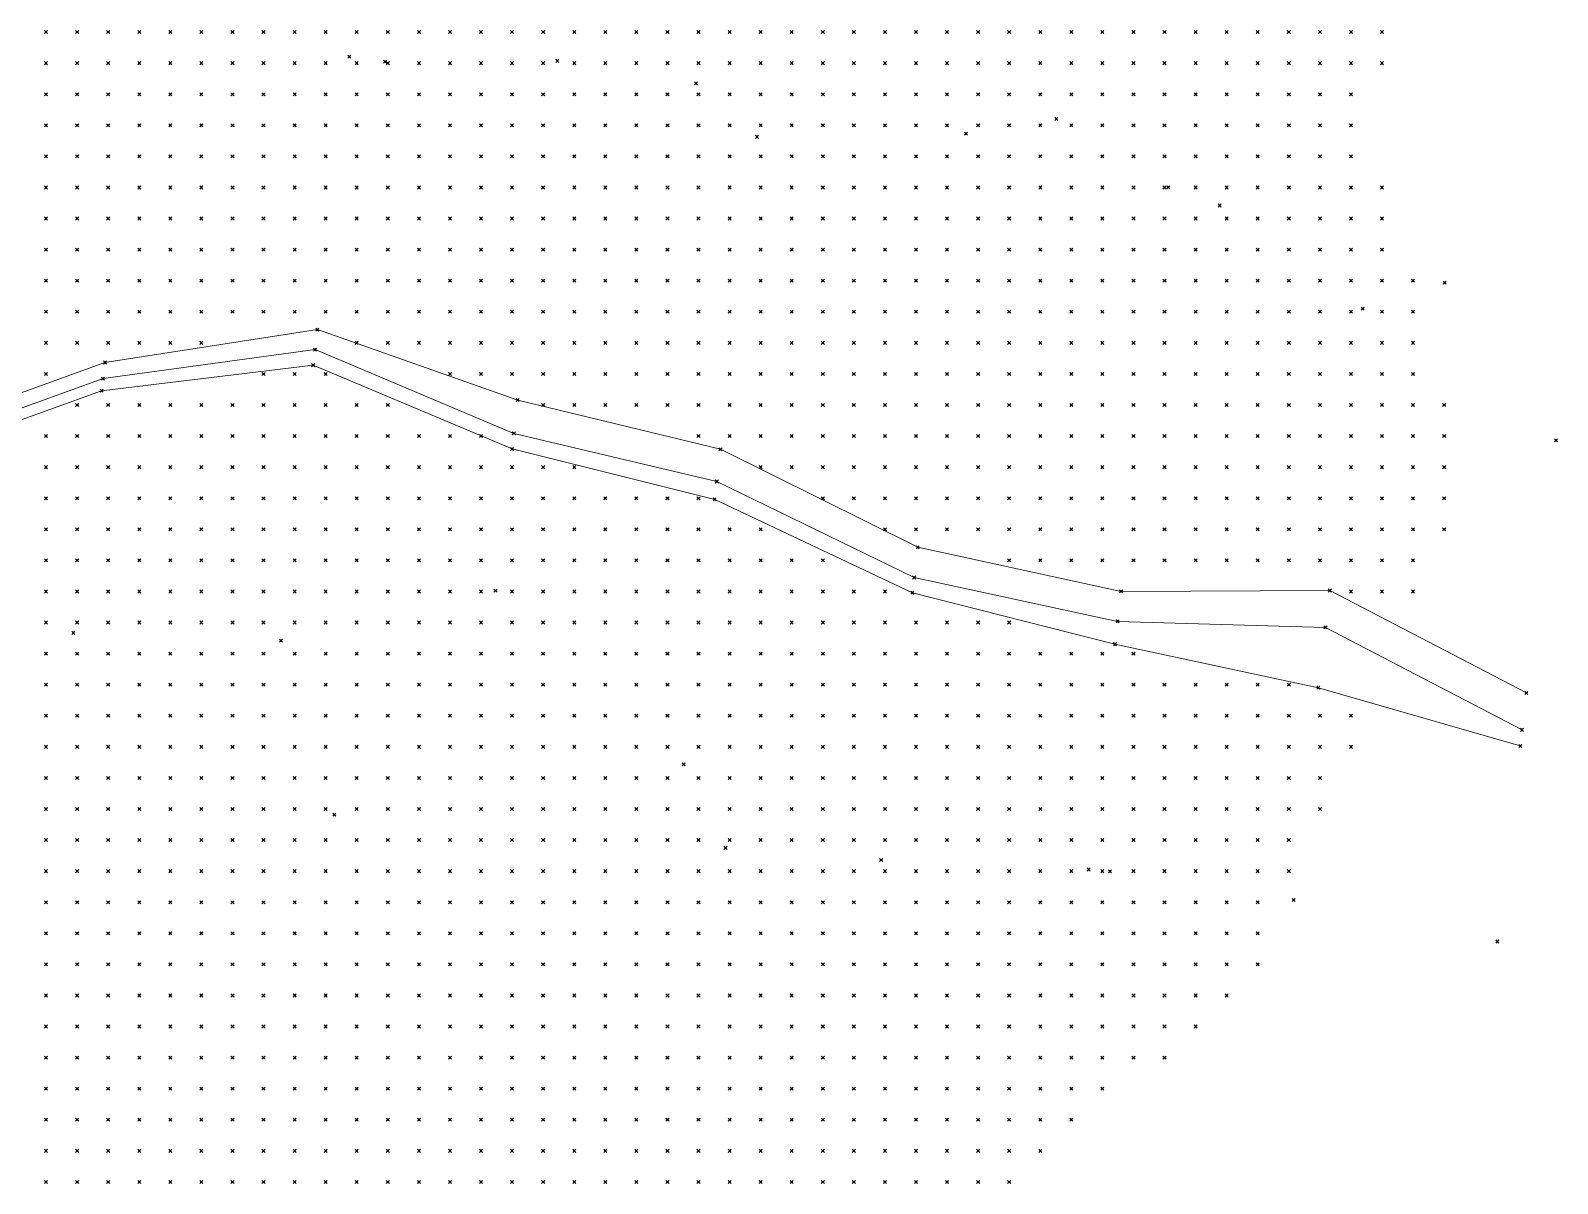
# Model space of a CAD drawing. Header units: metres. Extents: x 441556 to 446409, y 432338 to 461058.
# Drawn here: x 442603.4 to 442750.8, y 457675.8 to 457787 of the extents above; entities that cross this region are included whole.
import ezdxf

# ---------------------------------------------------------------- set-up
doc = ezdxf.new("R2010")
doc.units = ezdxf.units.M
doc.header["$MEASUREMENT"] = 0
doc.header["$PDMODE"] = 35
doc.header["$PDSIZE"] = 0.15
for name, color, linetype, lineweight in [('DTM-BRE-RevN_GRP_FIRUL APEI', 2, 'Continuous', 0), ('DTM-BRE-RevN_GRP_RAU', 2, 'Continuous', 0), ('DTM-NOK-RevN_LIDAR_co_lidar', 91, 'Continuous', 0), ('DTM-NOK-RevN_RTK', 32, 'Continuous', 0)]:
    doc.layers.add(name, color=color, linetype=linetype, lineweight=lineweight)

msp = doc.modelspace()

# ---------------------------------------------------------------- linework, layer by layer
at = {"layer": 'DTM-BRE-RevN_GRP_FIRUL APEI'}
for p, q in [((442610.37, 457753.434, 407.674), (442630.833, 457756.234, 401.475)), ((442630.833, 457756.234, 401.475), (442650.024, 457748.145, 395.946)), ((442589.35, 457745.867, 416.445), (442610.37, 457753.434, 407.674)), ((442650.024, 457748.145, 395.946), (442669.618, 457743.503, 390.395)), ((442669.618, 457743.503, 390.395), (442688.672, 457734.242, 385.113)), ((442688.672, 457734.242, 385.113), (442708.313, 457729.998, 380.738)), ((442708.313, 457729.998, 380.738), (442728.381, 457729.423, 377.243)), ((442728.381, 457729.423, 377.243), (442747.363, 457719.535, 372.364))]:
    msp.add_line(p, q, dxfattribs=at)
at = {"layer": 'DTM-BRE-RevN_GRP_RAU'}
for p, q in [((442610.552, 457754.989, 408.464), (442631.058, 457758.16, 402.933)), ((442631.058, 457758.16, 402.933), (442650.401, 457751.369, 397.078)), ((442589.532, 457747.422, 417.235), (442610.552, 457754.989, 408.464)), ((442610.234, 457752.271, 408.464), (442630.658, 457754.732, 402.933)), ((442630.658, 457754.732, 402.933), (442649.849, 457746.644, 397.404)), ((442589.215, 457744.704, 417.235), (442610.234, 457752.271, 408.464)), ((442650.401, 457751.369, 397.078), (442669.981, 457746.612, 391.678)), ((442649.849, 457746.644, 397.404), (442669.416, 457741.775, 391.634)), ((442669.981, 457746.612, 391.678), (442689.013, 457737.158, 386.693)), ((442669.416, 457741.775, 391.634), (442688.5, 457732.769, 386.596)), ((442689.013, 457737.158, 386.693), (442708.652, 457732.902, 381.719)), ((442688.5, 457732.769, 386.596), (442708.057, 457727.805, 381.64)), ((442708.652, 457732.902, 381.719), (442728.798, 457732.989, 378.789)), ((442728.798, 457732.989, 378.789), (442747.779, 457723.102, 373.909)), ((442708.057, 457727.805, 381.64), (442727.701, 457723.599, 378.243)), ((442727.701, 457723.599, 378.243), (442747.181, 457717.983, 373.926))]:
    msp.add_line(p, q, dxfattribs=at)
at = {"layer": 'DTM-NOK-RevN_LIDAR_co_lidar'}
for p in [(442604.868, 457786.88, 433.384), (442607.867, 457786.88, 431.796), (442610.867, 457786.88, 430.297), (442613.866, 457786.88, 429.282), (442616.865, 457786.88, 428.978), (442619.865, 457786.88, 428.649), (442622.864, 457786.88, 428.281), (442625.863, 457786.88, 427.814), (442628.863, 457786.88, 427.542), (442631.862, 457786.88, 427.248), (442634.861, 457786.88, 426.846), (442637.861, 457786.88, 426.5), (442640.86, 457786.88, 426.14), (442643.859, 457786.88, 425.606), (442646.859, 457786.88, 424.935), (442649.858, 457786.88, 424.231), (442652.857, 457786.88, 423.558), (442655.857, 457786.88, 423.182), (442658.856, 457786.88, 422.616), (442661.855, 457786.88, 422.071), (442664.855, 457786.88, 421.448), (442667.854, 457786.88, 420.794), (442670.854, 457786.88, 420.451), (442673.853, 457786.88, 419.907), (442676.852, 457786.88, 419.569), (442679.852, 457786.88, 419.096), (442682.851, 457786.88, 418.463), (442685.85, 457786.88, 417.917), (442688.85, 457786.88, 417.492), (442691.849, 457786.88, 416.97), (442694.848, 457786.88, 416.528), (442697.848, 457786.88, 416.134), (442700.847, 457786.88, 415.761), (442703.846, 457786.88, 415.203), (442706.846, 457786.88, 413.945), (442709.845, 457786.88, 412.086), (442712.844, 457786.88, 410.602), (442715.844, 457786.88, 409.84), (442718.843, 457786.88, 408.965), (442721.842, 457786.88, 407.93), (442724.842, 457786.88, 406.599), (442727.841, 457786.88, 405.623), (442730.84, 457786.88, 405.058), (442733.84, 457786.88, 404.644), (442604.868, 457783.88, 430.903), (442607.867, 457783.88, 429.207), (442610.867, 457783.88, 427.832), (442613.866, 457783.88, 426.496), (442616.865, 457783.88, 426.411), (442619.865, 457783.88, 426.497), (442622.864, 457783.88, 426.018), (442625.863, 457783.88, 425.666), (442628.863, 457783.88, 425.772), (442631.862, 457783.88, 425.978), (442634.861, 457783.88, 425.898), (442637.604, 457784.024, 425.587), (442637.861, 457783.88, 425.349), (442640.86, 457783.88, 424.646), (442643.859, 457783.88, 424.06), (442646.859, 457783.88, 423.382), (442649.858, 457783.88, 422.777), (442652.857, 457783.88, 422.401), (442655.857, 457783.88, 421.847), (442658.856, 457783.88, 421.234), (442661.855, 457783.88, 420.669), (442664.855, 457783.88, 420.259), (442667.854, 457783.88, 419.728), (442670.854, 457783.88, 419.285), (442673.853, 457783.88, 418.857), (442676.852, 457783.88, 418.516), (442679.852, 457783.88, 417.985), (442682.851, 457783.88, 417.546), (442685.85, 457783.88, 417.119), (442688.85, 457783.88, 416.756), (442691.849, 457783.88, 416.374), (442694.848, 457783.88, 415.985), (442697.848, 457783.88, 415.6), (442700.847, 457783.88, 415.198), (442703.846, 457783.88, 414.694), (442706.846, 457783.88, 413.776), (442709.845, 457783.88, 411.993), (442712.844, 457783.88, 409.724), (442715.844, 457783.88, 408.097), (442718.843, 457783.88, 407.042), (442721.842, 457783.88, 406.436), (442724.842, 457783.88, 405.22), (442727.841, 457783.88, 403.935), (442730.84, 457783.88, 403.159), (442733.84, 457783.88, 403.129), (442667.614, 457781.925, 418.898), (442604.868, 457780.881, 428.949), (442607.867, 457780.881, 427.218), (442610.867, 457780.881, 425.289), (442613.866, 457780.881, 424.266), (442616.865, 457780.881, 424.118), (442619.865, 457780.881, 423.783), (442622.864, 457780.881, 423.306), (442625.863, 457780.881, 423.185), (442628.863, 457780.881, 423.292), (442631.862, 457780.881, 423.494), (442634.861, 457780.881, 423.64), (442637.861, 457780.881, 423.323), (442640.86, 457780.881, 422.497), (442643.859, 457780.881, 421.626), (442646.859, 457780.881, 421.183), (442649.858, 457780.881, 421.123), (442652.857, 457780.881, 420.795), (442655.857, 457780.881, 420.397), (442658.856, 457780.881, 419.728), (442661.855, 457780.881, 419.108), (442664.855, 457780.881, 418.925), (442667.854, 457780.881, 418.558), (442670.854, 457780.881, 418.019), (442673.853, 457780.881, 417.811), (442676.852, 457780.881, 417.382), (442679.852, 457780.881, 416.942), (442682.851, 457780.881, 416.601), (442685.85, 457780.881, 416.253), (442688.85, 457780.881, 416.103), (442691.849, 457780.881, 415.917), (442694.848, 457780.881, 415.594), (442697.848, 457780.881, 415.174), (442700.847, 457780.881, 414.721), (442703.846, 457780.881, 414.222), (442706.846, 457780.881, 413.313), (442709.845, 457780.881, 411.662), (442712.844, 457780.881, 409.699), (442715.844, 457780.881, 407.96), (442718.843, 457780.881, 406.365), (442721.842, 457780.881, 405.438), (442724.842, 457780.881, 404.49), (442727.841, 457780.881, 403.635), (442730.84, 457780.881, 402.007), (442702.402, 457778.506, 414.156), (442604.868, 457777.882, 427.262), (442607.867, 457777.882, 425.079), (442610.867, 457777.882, 423.542), (442613.866, 457777.882, 422.186), (442616.865, 457777.882, 422.08), (442619.865, 457777.882, 421.743), (442622.864, 457777.882, 421.052), (442625.863, 457777.882, 420.553), (442628.863, 457777.882, 420.596), (442631.862, 457777.882, 420.856), (442634.861, 457777.882, 420.972), (442637.861, 457777.882, 420.748), (442640.86, 457777.882, 419.96), (442643.859, 457777.882, 418.986), (442646.859, 457777.882, 418.804), (442649.858, 457777.882, 419.125), (442652.857, 457777.882, 418.589), (442655.857, 457777.882, 417.87), (442658.856, 457777.882, 417.532), (442661.855, 457777.882, 417.124), (442664.855, 457777.882, 416.864), (442667.854, 457777.882, 416.969), (442670.854, 457777.882, 416.468), (442673.853, 457777.882, 416.402), (442676.852, 457777.882, 416.187), (442679.852, 457777.882, 415.825), (442682.851, 457777.882, 415.664), (442685.85, 457777.882, 415.528), (442688.85, 457777.882, 415.374), (442691.849, 457777.882, 415.231), (442694.848, 457777.882, 415.051), (442697.848, 457777.882, 414.704), (442700.847, 457777.882, 414.193), (442703.846, 457777.882, 413.588), (442706.846, 457777.882, 412.683), (442709.845, 457777.882, 411.145), (442712.844, 457777.882, 409.158), (442715.844, 457777.882, 407.426), (442718.843, 457777.882, 406.239), (442721.842, 457777.882, 404.972), (442724.842, 457777.882, 403.58), (442727.841, 457777.882, 403.35), (442730.84, 457777.882, 402.514), (442604.868, 457774.882, 424.684), (442607.867, 457774.882, 423.269), (442610.867, 457774.882, 420.97), (442613.866, 457774.882, 419.544), (442616.865, 457774.882, 419.658), (442619.865, 457774.882, 419.382), (442622.864, 457774.882, 418.474), (442625.863, 457774.882, 417.649), (442628.863, 457774.882, 417.594), (442631.862, 457774.882, 417.44), (442634.861, 457774.882, 417.444), (442637.861, 457774.882, 417.805), (442640.86, 457774.882, 417.465), (442643.859, 457774.882, 416.532), (442646.859, 457774.882, 416.278), (442649.858, 457774.882, 416.577), (442652.857, 457774.882, 416.355), (442655.857, 457774.882, 415.508), (442658.856, 457774.882, 415.187), (442661.855, 457774.882, 415.35), (442664.855, 457774.882, 414.824), (442667.854, 457774.882, 414.374), (442670.854, 457774.882, 414.564), (442673.853, 457774.882, 414.391), (442676.852, 457774.882, 414.174), (442679.852, 457774.882, 413.332), (442682.851, 457774.882, 413.142), (442685.85, 457774.882, 413.566), (442688.85, 457774.882, 413.622), (442691.849, 457774.882, 413.372), (442694.848, 457774.882, 413.443), (442697.848, 457774.882, 413.464), (442700.847, 457774.882, 413.13), (442703.846, 457774.882, 412.448), (442706.846, 457774.882, 411.516), (442709.845, 457774.882, 410.309), (442712.844, 457774.882, 408.534), (442715.844, 457774.882, 406.627), (442718.843, 457774.882, 405.371), (442721.842, 457774.882, 404.446), (442724.842, 457774.882, 402.751), (442727.841, 457774.882, 402.411), (442730.84, 457774.882, 401.844), (442604.868, 457771.883, 422.212), (442607.867, 457771.883, 421.132), (442610.867, 457771.883, 419.104), (442613.866, 457771.883, 417.476), (442616.865, 457771.883, 417.253), (442619.865, 457771.883, 416.995), (442622.864, 457771.883, 416.443), (442625.863, 457771.883, 415.417), (442628.863, 457771.883, 414.943), (442631.862, 457771.883, 414.805), (442634.861, 457771.883, 414.9), (442637.861, 457771.883, 415.138), (442640.86, 457771.883, 414.721), (442643.859, 457771.883, 413.899), (442646.859, 457771.883, 413.751), (442649.858, 457771.883, 414.013), (442652.857, 457771.883, 413.858), (442655.857, 457771.883, 412.952), (442658.856, 457771.883, 412.937), (442661.855, 457771.883, 413.284), (442664.855, 457771.883, 412.724), (442667.854, 457771.883, 411.891), (442670.854, 457771.883, 411.416), (442673.853, 457771.883, 411.087), (442676.852, 457771.883, 411.108), (442679.852, 457771.883, 410.36), (442682.851, 457771.883, 410.597), (442685.85, 457771.883, 410.977), (442688.85, 457771.883, 410.942), (442691.849, 457771.883, 410.724), (442694.848, 457771.883, 411.113), (442697.848, 457771.883, 411.561), (442700.847, 457771.883, 411.324), (442703.846, 457771.883, 410.413), (442706.846, 457771.883, 409.506), (442709.845, 457771.883, 408.922), (442712.844, 457771.883, 407.926), (442715.844, 457771.883, 406.2), (442718.843, 457771.883, 404.508), (442721.842, 457771.883, 403.681), (442724.842, 457771.883, 402.304), (442727.841, 457771.883, 401.417), (442730.84, 457771.883, 400.78), (442733.84, 457771.883, 399.74), (442718.161, 457770.139, 403.989), (442604.868, 457768.884, 420.339), (442607.867, 457768.884, 419.367), (442610.867, 457768.884, 417.533), (442613.866, 457768.884, 415.799), (442616.865, 457768.884, 414.968), (442619.865, 457768.884, 414.531), (442622.864, 457768.884, 414.198), (442625.863, 457768.884, 413.381), (442628.863, 457768.884, 412.45), (442631.862, 457768.884, 412.531), (442634.861, 457768.884, 412.86), (442637.861, 457768.884, 413.166), (442640.86, 457768.884, 412.69), (442643.859, 457768.884, 411.461), (442646.859, 457768.884, 411.422), (442649.858, 457768.884, 411.876), (442652.857, 457768.884, 411.973), (442655.857, 457768.884, 410.461), (442658.856, 457768.884, 409.569), (442661.855, 457768.884, 409.803), (442664.855, 457768.884, 410.18), (442667.854, 457768.884, 409.651), (442670.854, 457768.884, 408.929), (442673.853, 457768.884, 408.634), (442676.852, 457768.884, 408.436), (442679.852, 457768.884, 407.835), (442682.851, 457768.884, 407.85), (442685.85, 457768.884, 408.43), (442688.85, 457768.884, 408.497), (442691.849, 457768.884, 408.264), (442694.848, 457768.884, 408.62), (442697.848, 457768.884, 409.156), (442700.847, 457768.884, 409.101), (442703.846, 457768.884, 408.208), (442706.846, 457768.884, 407.294), (442709.845, 457768.884, 407.077), (442712.844, 457768.884, 406.682), (442715.844, 457768.884, 405.47), (442718.843, 457768.884, 403.956), (442721.842, 457768.884, 402.688), (442724.842, 457768.884, 401.718), (442727.841, 457768.884, 400.709), (442730.84, 457768.884, 399.955), (442733.84, 457768.884, 399.351), (442604.868, 457765.884, 418.592), (442607.867, 457765.884, 417.507), (442610.867, 457765.884, 415.833), (442613.866, 457765.884, 413.93), (442616.865, 457765.884, 412.64), (442619.865, 457765.884, 411.992), (442622.864, 457765.884, 411.508), (442625.863, 457765.884, 411.154), (442628.863, 457765.884, 410.104), (442631.862, 457765.884, 409.734), (442634.861, 457765.884, 409.894), (442637.861, 457765.884, 410.106), (442640.86, 457765.884, 409.958), (442643.859, 457765.884, 409.087), (442646.859, 457765.884, 408.47), (442649.858, 457765.884, 408.411), (442652.857, 457765.884, 408.717), (442655.857, 457765.884, 408.297), (442658.856, 457765.884, 407.507), (442661.855, 457765.884, 407.521), (442664.855, 457765.884, 407.568), (442667.854, 457765.884, 406.979), (442670.854, 457765.884, 406.581), (442673.853, 457765.884, 406.45), (442676.852, 457765.884, 405.994), (442679.852, 457765.884, 405.669), (442682.851, 457765.884, 406.021), (442685.85, 457765.884, 406.345), (442688.85, 457765.884, 406.186), (442691.849, 457765.884, 406.01), (442694.848, 457765.884, 406.27), (442697.848, 457765.884, 406.754), (442700.847, 457765.884, 406.953), (442703.846, 457765.884, 406.281), (442706.846, 457765.884, 405.237), (442709.845, 457765.884, 404.941), (442712.844, 457765.884, 404.811), (442715.844, 457765.884, 403.917), (442718.843, 457765.884, 403.045), (442721.842, 457765.884, 401.738), (442724.842, 457765.884, 400.947), (442727.841, 457765.884, 400.352), (442730.84, 457765.884, 399.276), (442733.84, 457765.884, 398.619), (442604.868, 457762.885, 416.266), (442607.867, 457762.885, 415.118), (442610.867, 457762.885, 413.625), (442613.866, 457762.885, 411.956), (442616.865, 457762.885, 410.383), (442619.865, 457762.885, 409.441), (442622.864, 457762.885, 408.924), (442625.863, 457762.885, 408.552), (442628.863, 457762.885, 407.965), (442631.862, 457762.885, 407.516), (442634.861, 457762.885, 407.318), (442637.861, 457762.885, 407.186), (442640.86, 457762.885, 406.994), (442643.859, 457762.885, 406.757), (442646.859, 457762.885, 406.396), (442649.858, 457762.885, 405.846), (442652.857, 457762.885, 405.762), (442655.857, 457762.885, 405.802), (442658.856, 457762.885, 405.666), (442661.855, 457762.885, 405.314), (442664.855, 457762.885, 405.298), (442667.854, 457762.885, 405.153), (442670.854, 457762.885, 404.626), (442673.853, 457762.885, 404.069), (442676.852, 457762.885, 403.87), (442679.852, 457762.885, 403.769), (442682.851, 457762.885, 404.183), (442685.85, 457762.885, 404.14), (442688.85, 457762.885, 403.852), (442691.849, 457762.885, 403.813), (442694.848, 457762.885, 403.978), (442697.848, 457762.885, 404.359), (442700.847, 457762.885, 404.736), (442703.846, 457762.885, 404.396), (442706.846, 457762.885, 403.398), (442709.845, 457762.885, 402.818), (442712.844, 457762.885, 402.581), (442715.844, 457762.885, 401.807), (442718.843, 457762.885, 401.404), (442721.842, 457762.885, 400.859), (442724.842, 457762.885, 400.128), (442727.841, 457762.885, 399.645), (442730.84, 457762.885, 398.601), (442733.84, 457762.885, 397.589), (442736.839, 457762.885, 397.276), (442739.895, 457762.7, 397.229), (442604.868, 457759.886, 414.203), (442607.867, 457759.886, 412.629), (442610.867, 457759.886, 411.257), (442613.866, 457759.886, 409.887), (442616.865, 457759.886, 408.311), (442619.865, 457759.886, 407.103), (442622.864, 457759.886, 406.429), (442625.863, 457759.886, 405.83), (442628.863, 457759.886, 405.443), (442631.862, 457759.886, 405.26), (442634.861, 457759.886, 405.139), (442637.861, 457759.886, 404.849), (442640.86, 457759.886, 404.495), (442643.859, 457759.886, 404.414), (442646.859, 457759.886, 404.322), (442649.858, 457759.886, 403.723), (442652.857, 457759.886, 403.05), (442655.857, 457759.886, 403.241), (442658.856, 457759.886, 403.398), (442661.855, 457759.886, 403.039), (442664.855, 457759.886, 403.529), (442667.854, 457759.886, 403.363), (442670.854, 457759.886, 402.626), (442673.853, 457759.886, 402.038), (442676.852, 457759.886, 401.81), (442679.852, 457759.886, 402.023), (442682.851, 457759.886, 402.107), (442685.85, 457759.886, 401.795), (442688.85, 457759.886, 401.581), (442691.849, 457759.886, 401.573), (442694.848, 457759.886, 401.843), (442697.848, 457759.886, 402.222), (442700.847, 457759.886, 402.483), (442703.846, 457759.886, 402.232), (442706.846, 457759.886, 401.438), (442709.845, 457759.886, 400.826), (442712.844, 457759.886, 400.565), (442715.844, 457759.886, 400.114), (442718.843, 457759.886, 399.922), (442721.842, 457759.886, 400.013), (442724.842, 457759.886, 399.143), (442727.841, 457759.886, 398.063), (442730.84, 457759.886, 397.067), (442733.84, 457759.886, 396.03), (442736.839, 457759.886, 395.723), (442604.868, 457756.886, 412.227), (442607.867, 457756.886, 410.658), (442610.867, 457756.886, 409.37), (442613.866, 457756.886, 408.022), (442616.865, 457756.886, 406.785), (442619.865, 457756.886, 405.91), (442634.861, 457756.886, 402.41), (442637.861, 457756.886, 402.073), (442640.86, 457756.886, 401.941), (442643.859, 457756.886, 401.963), (442646.859, 457756.886, 401.775), (442649.858, 457756.886, 401.075), (442652.857, 457756.886, 400.288), (442655.857, 457756.886, 400.57), (442658.856, 457756.886, 401.017), (442661.855, 457756.886, 401.008), (442664.855, 457756.886, 401.458), (442667.854, 457756.886, 401.607), (442670.854, 457756.886, 400.393), (442673.853, 457756.886, 400.059), (442676.852, 457756.886, 399.888), (442679.852, 457756.886, 400.151), (442682.851, 457756.886, 400.25), (442685.85, 457756.886, 400.079), (442688.85, 457756.886, 399.888), (442691.849, 457756.886, 399.786), (442694.848, 457756.886, 399.928), (442697.848, 457756.886, 400.269), (442700.847, 457756.886, 400.461), (442703.846, 457756.886, 400.279), (442706.846, 457756.886, 399.691), (442709.845, 457756.886, 399.163), (442712.844, 457756.886, 398.996), (442715.844, 457756.886, 398.53), (442718.843, 457756.886, 398.275), (442721.842, 457756.886, 398.316), (442724.842, 457756.886, 397.293), (442727.841, 457756.886, 396.159), (442730.84, 457756.886, 395.02), (442733.84, 457756.886, 394.168), (442736.839, 457756.886, 393.826), (442604.868, 457753.887, 410.618), (442625.863, 457753.887, 404.924), (442628.863, 457753.887, 403.914), (442631.862, 457753.887, 402.686), (442643.859, 457753.887, 399.845), (442646.859, 457753.887, 399.568), (442649.858, 457753.887, 398.769), (442652.857, 457753.887, 397.847), (442655.857, 457753.887, 398.295), (442658.856, 457753.887, 398.69), (442661.855, 457753.887, 398.755), (442664.855, 457753.887, 399.066), (442667.854, 457753.887, 398.901), (442670.854, 457753.887, 398.224), (442673.853, 457753.887, 398.183), (442676.852, 457753.887, 398.057), (442679.852, 457753.887, 398.391), (442682.851, 457753.887, 398.639), (442685.85, 457753.887, 398.883), (442688.85, 457753.887, 398.613), (442691.849, 457753.887, 398.182), (442694.848, 457753.887, 398.088), (442697.848, 457753.887, 398.388), (442700.847, 457753.887, 398.564), (442703.846, 457753.887, 398.485), (442706.846, 457753.887, 398.063), (442709.845, 457753.887, 397.477), (442712.844, 457753.887, 397.243), (442715.844, 457753.887, 396.85), (442718.843, 457753.887, 396.619), (442721.842, 457753.887, 396.333), (442724.842, 457753.887, 394.941), (442727.841, 457753.887, 394.239), (442730.84, 457753.887, 392.866), (442733.84, 457753.887, 391.885), (442736.839, 457753.887, 391.864), (442607.867, 457750.888, 410.294), (442610.867, 457750.888, 409.68), (442613.866, 457750.888, 409.449), (442616.865, 457750.888, 408.891), (442619.865, 457750.888, 408.305), (442622.864, 457750.888, 407.773), (442625.863, 457750.888, 406.868), (442628.863, 457750.888, 405.817), (442631.862, 457750.888, 404.43), (442634.861, 457750.888, 403.023), (442637.861, 457750.888, 401.865), (442652.857, 457750.888, 396.311), (442655.857, 457750.888, 396.611), (442658.856, 457750.888, 396.147), (442661.855, 457750.888, 396.07), (442664.855, 457750.888, 396.454), (442667.854, 457750.888, 395.941), (442670.854, 457750.888, 396.272), (442673.853, 457750.888, 396.37), (442676.852, 457750.888, 395.94), (442679.852, 457750.888, 396.643), (442682.851, 457750.888, 396.364), (442685.85, 457750.888, 397.144), (442688.85, 457750.888, 397.123), (442691.849, 457750.888, 396.374), (442694.848, 457750.888, 396.26), (442697.848, 457750.888, 396.576), (442700.847, 457750.888, 396.646), (442703.846, 457750.888, 396.571), (442706.846, 457750.888, 396.259), (442709.845, 457750.888, 395.54), (442712.844, 457750.888, 395.05), (442715.844, 457750.888, 395.093), (442718.843, 457750.888, 394.982), (442721.842, 457750.888, 393.966), (442724.842, 457750.888, 392.564), (442727.841, 457750.888, 392.078), (442730.84, 457750.888, 390.717), (442733.84, 457750.888, 389.419), (442736.839, 457750.888, 390.36), (442739.838, 457750.888, 392.895), (442604.868, 457747.888, 413.905), (442607.867, 457747.888, 412.743), (442610.867, 457747.888, 412.462), (442613.866, 457747.888, 412.225), (442616.865, 457747.888, 411.187), (442619.865, 457747.888, 410.656), (442622.864, 457747.888, 409.532), (442625.863, 457747.888, 408.136), (442628.863, 457747.888, 406.999), (442631.862, 457747.888, 405.688), (442634.861, 457747.888, 404.249), (442637.861, 457747.888, 402.998), (442640.86, 457747.888, 401.649), (442643.859, 457747.888, 400.069), (442646.859, 457747.888, 398.506), (442667.854, 457747.888, 393.749), (442670.854, 457747.888, 394.202), (442673.853, 457747.888, 393.994), (442676.852, 457747.888, 394.182), (442679.852, 457747.888, 394.402), (442682.851, 457747.888, 393.75), (442685.85, 457747.888, 394.771), (442688.85, 457747.888, 395.177), (442691.849, 457747.888, 394.547), (442694.848, 457747.888, 394.413), (442697.848, 457747.888, 394.684), (442700.847, 457747.888, 394.612), (442703.846, 457747.888, 394.416), (442706.846, 457747.888, 394.224), (442709.845, 457747.888, 393.58), (442712.844, 457747.888, 392.915), (442715.844, 457747.888, 393.047), (442718.843, 457747.888, 392.847), (442721.842, 457747.888, 391.591), (442724.842, 457747.888, 390.699), (442727.841, 457747.888, 388.993), (442730.84, 457747.888, 388.089), (442733.84, 457747.888, 387.393), (442736.839, 457747.888, 389.266), (442739.838, 457747.888, 391.543), (442604.868, 457744.889, 416.01), (442607.867, 457744.889, 415.363), (442610.867, 457744.889, 414.992), (442613.866, 457744.889, 415.056), (442616.865, 457744.889, 413.513), (442619.865, 457744.889, 413.015), (442622.864, 457744.889, 410.874), (442625.863, 457744.889, 409.247), (442628.863, 457744.889, 408.218), (442631.862, 457744.889, 406.964), (442634.861, 457744.889, 405.66), (442637.861, 457744.889, 404.685), (442640.86, 457744.889, 403.884), (442643.859, 457744.889, 402.34), (442646.859, 457744.889, 400.283), (442649.858, 457744.889, 399.164), (442652.857, 457744.889, 398.136), (442655.857, 457744.889, 397.189), (442673.853, 457744.889, 391.311), (442676.852, 457744.889, 392.523), (442679.852, 457744.889, 392.053), (442682.851, 457744.889, 392.241), (442685.85, 457744.889, 392.625), (442688.85, 457744.889, 392.882), (442691.849, 457744.889, 392.433), (442694.848, 457744.889, 392.303), (442697.848, 457744.889, 392.622), (442700.847, 457744.889, 392.46), (442703.846, 457744.889, 392.035), (442706.846, 457744.889, 391.807), (442709.845, 457744.889, 391.342), (442712.844, 457744.889, 390.793), (442715.844, 457744.889, 390.662), (442718.843, 457744.889, 390.414), (442721.842, 457744.889, 390.177), (442724.842, 457744.889, 389.115), (442727.841, 457744.889, 385.944), (442730.84, 457744.889, 385.219), (442733.84, 457744.889, 385.791), (442736.839, 457744.889, 388.025), (442739.838, 457744.889, 390.271), (442604.868, 457741.89, 418.722), (442607.867, 457741.89, 418.29), (442610.867, 457741.89, 417.253), (442613.866, 457741.89, 417.09), (442616.865, 457741.89, 415.367), (442619.865, 457741.89, 414.444), (442622.864, 457741.89, 412.267), (442625.863, 457741.89, 410.781), (442628.863, 457741.89, 409.728), (442631.862, 457741.89, 408.702), (442634.861, 457741.89, 407.967), (442637.861, 457741.89, 407.07), (442640.86, 457741.89, 406.258), (442643.859, 457741.89, 405.089), (442646.859, 457741.89, 402.918), (442649.858, 457741.89, 401.475), (442652.857, 457741.89, 400.092), (442655.857, 457741.89, 398.768), (442658.856, 457741.89, 397.25), (442661.855, 457741.89, 395.686), (442664.855, 457741.89, 393.682), (442667.854, 457741.89, 391.914), (442679.852, 457741.89, 389.884), (442682.851, 457741.89, 390.33), (442685.85, 457741.89, 390.234), (442688.85, 457741.89, 390.508), (442691.849, 457741.89, 390.052), (442694.848, 457741.89, 389.833), (442697.848, 457741.89, 389.977), (442700.847, 457741.89, 389.876), (442703.846, 457741.89, 389.674), (442706.846, 457741.89, 389.453), (442709.845, 457741.89, 388.998), (442712.844, 457741.89, 388.305), (442715.844, 457741.89, 387.602), (442718.843, 457741.89, 387.43), (442721.842, 457741.89, 387.582), (442724.842, 457741.89, 386.74), (442727.841, 457741.89, 384.478), (442730.84, 457741.89, 383.713), (442733.84, 457741.89, 384.401), (442736.839, 457741.89, 386.427), (442739.838, 457741.89, 388.358), (442604.868, 457738.89, 422.2), (442607.867, 457738.89, 421.654), (442610.867, 457738.89, 420.114), (442613.866, 457738.89, 419.171), (442616.865, 457738.89, 417.291), (442619.865, 457738.89, 416.228), (442622.864, 457738.89, 414.594), (442625.863, 457738.89, 413.258), (442628.863, 457738.89, 411.971), (442631.862, 457738.89, 410.988), (442634.861, 457738.89, 410.139), (442637.861, 457738.89, 408.987), (442640.86, 457738.89, 408.032), (442643.859, 457738.89, 407.274), (442646.859, 457738.89, 405.898), (442649.858, 457738.89, 404.014), (442652.857, 457738.89, 402.084), (442655.857, 457738.89, 400.54), (442658.856, 457738.89, 399.041), (442661.855, 457738.89, 397.461), (442664.855, 457738.89, 395.894), (442667.854, 457738.89, 393.813), (442670.854, 457738.89, 392.331), (442673.853, 457738.89, 390.591), (442685.85, 457738.89, 387.183), (442688.85, 457738.89, 388.042), (442691.849, 457738.89, 387.763), (442694.848, 457738.89, 387.242), (442697.848, 457738.89, 386.732), (442700.847, 457738.89, 386.529), (442703.846, 457738.89, 386.912), (442706.846, 457738.89, 387.524), (442709.845, 457738.89, 387.45), (442712.844, 457738.89, 385.983), (442715.844, 457738.89, 384.686), (442718.843, 457738.89, 384.425), (442721.842, 457738.89, 384.35), (442724.842, 457738.89, 384.646), (442727.841, 457738.89, 382.314), (442730.84, 457738.89, 382.087), (442733.84, 457738.89, 382.669), (442736.839, 457738.89, 384.664), (442739.838, 457738.89, 386.128), (442604.868, 457735.891, 424.635), (442607.867, 457735.891, 424.586), (442610.867, 457735.891, 422.794), (442613.866, 457735.891, 421.511), (442616.865, 457735.891, 419.447), (442619.865, 457735.891, 418.45), (442622.864, 457735.891, 417.32), (442625.863, 457735.891, 415.969), (442628.863, 457735.891, 414.585), (442631.862, 457735.891, 413.919), (442634.861, 457735.891, 412.554), (442637.861, 457735.891, 410.703), (442640.86, 457735.891, 409.463), (442643.859, 457735.891, 408.339), (442646.859, 457735.891, 407.163), (442649.858, 457735.891, 405.726), (442652.857, 457735.891, 404.08), (442655.857, 457735.891, 402.159), (442658.856, 457735.891, 400.25), (442661.855, 457735.891, 398.97), (442664.855, 457735.891, 397.81), (442667.854, 457735.891, 396.385), (442670.854, 457735.891, 394.941), (442673.853, 457735.891, 392.626), (442676.852, 457735.891, 390.435), (442679.852, 457735.891, 389.023), (442697.848, 457735.891, 384.843), (442700.847, 457735.891, 384.853), (442703.846, 457735.891, 384.957), (442706.846, 457735.891, 385.418), (442709.845, 457735.891, 385.55), (442712.844, 457735.891, 384.475), (442715.844, 457735.891, 383.352), (442718.843, 457735.891, 382.475), (442721.842, 457735.891, 381.524), (442724.842, 457735.891, 380.607), (442727.841, 457735.891, 381.018), (442730.84, 457735.891, 380.184), (442733.84, 457735.891, 381.067), (442736.839, 457735.891, 382.679), (442604.868, 457732.891, 427.256), (442607.867, 457732.891, 426.668), (442610.867, 457732.891, 425.423), (442613.866, 457732.891, 423.691), (442616.865, 457732.891, 421.672), (442619.865, 457732.891, 420.997), (442622.864, 457732.891, 419.954), (442625.863, 457732.891, 418.004), (442628.863, 457732.891, 416.711), (442631.862, 457732.891, 416.085), (442634.861, 457732.891, 414.663), (442637.861, 457732.891, 412.341), (442640.86, 457732.891, 410.468), (442643.859, 457732.891, 409.406), (442646.859, 457732.891, 408.456), (442649.858, 457732.891, 407.25), (442652.857, 457732.891, 405.403), (442655.857, 457732.891, 403.72), (442658.856, 457732.891, 401.997), (442661.855, 457732.891, 400.651), (442664.855, 457732.891, 399.509), (442667.854, 457732.891, 398.258), (442670.854, 457732.891, 397.544), (442673.853, 457732.891, 395.584), (442676.852, 457732.891, 392.593), (442679.852, 457732.891, 390.508), (442682.851, 457732.891, 389.05), (442685.85, 457732.891, 387.671), (442730.84, 457732.891, 378.288), (442733.84, 457732.891, 379.312), (442736.839, 457732.891, 379.039), (442604.868, 457729.892, 430.098), (442607.867, 457729.892, 428.602), (442610.867, 457729.892, 427.31), (442613.866, 457729.892, 426.053), (442616.865, 457729.892, 424.752), (442619.865, 457729.892, 423.332), (442622.864, 457729.892, 422.372), (442625.863, 457729.892, 420.414), (442628.863, 457729.892, 419.191), (442631.862, 457729.892, 417.791), (442634.861, 457729.892, 415.45), (442637.861, 457729.892, 412.968), (442640.86, 457729.892, 411.062), (442643.859, 457729.892, 409.852), (442646.859, 457729.892, 408.933), (442649.858, 457729.892, 407.977), (442652.857, 457729.892, 406.667), (442655.857, 457729.892, 405.547), (442658.856, 457729.892, 404.269), (442661.855, 457729.892, 402.26), (442664.855, 457729.892, 400.941), (442667.854, 457729.892, 400.711), (442670.854, 457729.892, 399.901), (442673.853, 457729.892, 398.706), (442676.852, 457729.892, 395.471), (442679.852, 457729.892, 393.372), (442682.851, 457729.892, 391.943), (442685.85, 457729.892, 390.511), (442688.85, 457729.892, 388.778), (442691.849, 457729.892, 387.322), (442694.848, 457729.892, 386.051), (442697.848, 457729.892, 384.828), (442604.868, 457726.893, 431.286), (442607.867, 457726.893, 429.901), (442610.867, 457726.893, 428.346), (442613.866, 457726.893, 427.215), (442616.865, 457726.893, 426.085), (442619.865, 457726.893, 424.529), (442622.864, 457726.893, 423.034), (442625.863, 457726.893, 421.721), (442628.863, 457726.893, 420.367), (442631.862, 457726.893, 418.597), (442634.861, 457726.893, 416.192), (442637.861, 457726.893, 413.646), (442640.86, 457726.893, 411.83), (442643.859, 457726.893, 410.753), (442646.859, 457726.893, 409.834), (442649.858, 457726.893, 408.988), (442652.857, 457726.893, 408.09), (442655.857, 457726.893, 407.19), (442658.856, 457726.893, 405.888), (442661.855, 457726.893, 404.553), (442664.855, 457726.893, 403.408), (442667.854, 457726.893, 402.603), (442670.854, 457726.893, 401.726), (442673.853, 457726.893, 400.828), (442676.852, 457726.893, 400.02), (442679.852, 457726.893, 397.319), (442682.851, 457726.893, 395.974), (442685.85, 457726.893, 393.619), (442688.85, 457726.893, 391.375), (442691.849, 457726.893, 389.529), (442694.848, 457726.893, 388.01), (442697.848, 457726.893, 386.646), (442700.847, 457726.893, 385.336), (442703.846, 457726.893, 383.907), (442706.846, 457726.893, 382.528), (442709.845, 457726.893, 381.569), (442604.868, 457723.893, 431.787), (442607.867, 457723.893, 430.225), (442610.867, 457723.893, 428.917), (442613.866, 457723.893, 427.854), (442616.865, 457723.893, 426.677), (442619.865, 457723.893, 425.046), (442622.864, 457723.893, 423.557), (442625.863, 457723.893, 422.219), (442628.863, 457723.893, 421.074), (442631.862, 457723.893, 419.561), (442634.861, 457723.893, 417.507), (442637.861, 457723.893, 415.445), (442640.86, 457723.893, 413.778), (442643.859, 457723.893, 412.714), (442646.859, 457723.893, 411.949), (442649.858, 457723.893, 410.843), (442652.857, 457723.893, 409.907), (442655.857, 457723.893, 408.936), (442658.856, 457723.893, 407.686), (442661.855, 457723.893, 407.015), (442664.855, 457723.893, 405.777), (442667.854, 457723.893, 405.432), (442670.854, 457723.893, 404.185), (442673.853, 457723.893, 403.15), (442676.852, 457723.893, 401.865), (442679.852, 457723.893, 400.675), (442682.851, 457723.893, 398.862), (442685.85, 457723.893, 396.383), (442688.85, 457723.893, 394.09), (442691.849, 457723.893, 392.228), (442694.848, 457723.893, 390.464), (442697.848, 457723.893, 388.843), (442700.847, 457723.893, 387.561), (442703.846, 457723.893, 386.088), (442706.846, 457723.893, 384.672), (442709.845, 457723.893, 383.764), (442712.844, 457723.893, 382.848), (442715.844, 457723.893, 382.279), (442718.843, 457723.893, 381.656), (442721.842, 457723.893, 380.895), (442724.842, 457723.893, 379.935), (442604.868, 457720.894, 432.044), (442607.867, 457720.894, 430.816), (442610.867, 457720.894, 429.676), (442613.866, 457720.894, 428.451), (442616.865, 457720.894, 427.413), (442619.865, 457720.894, 425.874), (442622.864, 457720.894, 424.543), (442625.863, 457720.894, 423.258), (442628.863, 457720.894, 422.046), (442631.862, 457720.894, 420.75), (442634.861, 457720.894, 419.378), (442637.861, 457720.894, 417.863), (442640.86, 457720.894, 416.166), (442643.859, 457720.894, 414.867), (442646.859, 457720.894, 414.15), (442649.858, 457720.894, 413.433), (442652.857, 457720.894, 412.745), (442655.857, 457720.894, 411.477), (442658.856, 457720.894, 410.301), (442661.855, 457720.894, 408.859), (442664.855, 457720.894, 408.253), (442667.854, 457720.894, 407.748), (442670.854, 457720.894, 406.993), (442673.853, 457720.894, 405.44), (442676.852, 457720.894, 404.031), (442679.852, 457720.894, 402.642), (442682.851, 457720.894, 401.159), (442685.85, 457720.894, 399.926), (442688.85, 457720.894, 397.768), (442691.849, 457720.894, 395.122), (442694.848, 457720.894, 393.032), (442697.848, 457720.894, 391.17), (442700.847, 457720.894, 389.564), (442703.846, 457720.894, 388.46), (442706.846, 457720.894, 387.256), (442709.845, 457720.894, 385.827), (442712.844, 457720.894, 384.677), (442715.844, 457720.894, 383.655), (442718.843, 457720.894, 383.025), (442721.842, 457720.894, 382.66), (442724.842, 457720.894, 381.798), (442727.841, 457720.894, 380.562), (442730.84, 457720.894, 379.782), (442604.868, 457717.895, 432.634), (442607.867, 457717.895, 431.355), (442610.867, 457717.895, 430.318), (442613.866, 457717.895, 429.027), (442616.865, 457717.895, 428.159), (442619.865, 457717.895, 427.173), (442622.864, 457717.895, 425.951), (442625.863, 457717.895, 424.694), (442628.863, 457717.895, 423.62), (442631.862, 457717.895, 422.497), (442634.861, 457717.895, 421.495), (442637.861, 457717.895, 420.347), (442640.86, 457717.895, 419), (442643.859, 457717.895, 417.961), (442646.859, 457717.895, 417.054), (442649.858, 457717.895, 415.975), (442652.857, 457717.895, 414.876), (442655.857, 457717.895, 413.958), (442658.856, 457717.895, 412.714), (442661.855, 457717.895, 411.481), (442664.855, 457717.895, 411.288), (442667.854, 457717.895, 410.381), (442670.854, 457717.895, 409.835), (442673.853, 457717.895, 408.001), (442676.852, 457717.895, 405.815), (442679.852, 457717.895, 404.564), (442682.851, 457717.895, 403.42), (442685.85, 457717.895, 402.458), (442688.85, 457717.895, 400.828), (442691.849, 457717.895, 398.19), (442694.848, 457717.895, 395.881), (442697.848, 457717.895, 393.934), (442700.847, 457717.895, 392.292), (442703.846, 457717.895, 390.982), (442706.846, 457717.895, 389.812), (442709.845, 457717.895, 388.641), (442712.844, 457717.895, 387.255), (442715.844, 457717.895, 386.029), (442718.843, 457717.895, 385.279), (442721.842, 457717.895, 385.144), (442724.842, 457717.895, 384.652), (442727.841, 457717.895, 383.525), (442730.84, 457717.895, 382.12), (442604.868, 457714.895, 433.428), (442607.867, 457714.895, 432.272), (442610.867, 457714.895, 431.113), (442613.866, 457714.895, 430.054), (442616.865, 457714.895, 429.054), (442619.865, 457714.895, 427.899), (442622.864, 457714.895, 426.753), (442625.863, 457714.895, 425.642), (442628.863, 457714.895, 424.667), (442631.862, 457714.895, 423.883), (442634.861, 457714.895, 423.078), (442637.861, 457714.895, 422.164), (442640.86, 457714.895, 421.195), (442643.859, 457714.895, 420.336), (442646.859, 457714.895, 419.472), (442649.858, 457714.895, 418.24), (442652.857, 457714.895, 417.174), (442655.857, 457714.895, 416.131), (442658.856, 457714.895, 415.314), (442661.855, 457714.895, 414.189), (442664.855, 457714.895, 413.249), (442667.854, 457714.895, 412.26), (442670.854, 457714.895, 411.431), (442673.853, 457714.895, 409.799), (442676.852, 457714.895, 408.146), (442679.852, 457714.895, 406.697), (442682.851, 457714.895, 405.102), (442685.85, 457714.895, 404.639), (442688.85, 457714.895, 402.991), (442691.849, 457714.895, 400.277), (442694.848, 457714.895, 398.407), (442697.848, 457714.895, 396.923), (442700.847, 457714.895, 395.563), (442703.846, 457714.895, 394.256), (442706.846, 457714.895, 392.68), (442709.845, 457714.895, 391.248), (442712.844, 457714.895, 390.136), (442715.844, 457714.895, 389.125), (442718.843, 457714.895, 388.401), (442721.842, 457714.895, 388.273), (442724.842, 457714.895, 387.006), (442727.841, 457714.895, 386.029), (442604.868, 457711.896, 433.658), (442607.867, 457711.896, 432.41), (442610.867, 457711.896, 431.23), (442613.866, 457711.896, 430.236), (442616.865, 457711.896, 429.383), (442619.865, 457711.896, 428.333), (442622.864, 457711.896, 427.457), (442625.863, 457711.896, 426.47), (442628.863, 457711.896, 425.561), (442631.862, 457711.896, 424.928), (442632.698, 457711.347, 425.206), (442634.861, 457711.896, 424.271), (442637.861, 457711.896, 423.426), (442640.86, 457711.896, 422.521), (442643.859, 457711.896, 421.645), (442646.859, 457711.896, 420.707), (442649.858, 457711.896, 419.611), (442652.857, 457711.896, 418.575), (442655.857, 457711.896, 417.473), (442658.856, 457711.896, 416.365), (442661.855, 457711.896, 415.373), (442664.855, 457711.896, 414.319), (442667.854, 457711.896, 413.188), (442670.854, 457711.896, 412.226), (442673.853, 457711.896, 411.24), (442676.852, 457711.896, 410.038), (442679.852, 457711.896, 408.815), (442682.851, 457711.896, 407.332), (442685.85, 457711.896, 406.032), (442688.85, 457711.896, 404.962), (442691.849, 457711.896, 403.527), (442694.848, 457711.896, 402.06), (442697.848, 457711.896, 400.522), (442700.847, 457711.896, 398.826), (442703.846, 457711.896, 397.34), (442706.846, 457711.896, 395.892), (442709.845, 457711.896, 394.425), (442712.844, 457711.896, 393.327), (442715.844, 457711.896, 392.32), (442718.843, 457711.896, 391.779), (442721.842, 457711.896, 390.703), (442724.842, 457711.896, 389.433), (442727.841, 457711.896, 388.611), (442604.868, 457708.897, 433.408), (442607.867, 457708.897, 432.384), (442610.867, 457708.897, 431.264), (442613.866, 457708.897, 430.333), (442616.865, 457708.897, 429.521), (442619.865, 457708.897, 428.652), (442622.864, 457708.897, 427.946), (442625.863, 457708.897, 427.127), (442628.863, 457708.897, 426.298), (442631.862, 457708.897, 425.677), (442634.861, 457708.897, 425.049), (442637.861, 457708.897, 424.293), (442640.86, 457708.897, 423.438), (442643.859, 457708.897, 422.494), (442646.859, 457708.897, 421.499), (442649.858, 457708.897, 420.388), (442652.857, 457708.897, 419.301), (442655.857, 457708.897, 418.209), (442658.856, 457708.897, 416.995), (442661.855, 457708.897, 416.046), (442664.855, 457708.897, 415.025), (442667.854, 457708.897, 413.942), (442670.463, 457708.147, 413.335), (442670.854, 457708.897, 413.012), (442673.853, 457708.897, 412.083), (442676.852, 457708.897, 411.022), (442679.852, 457708.897, 409.85), (442682.851, 457708.897, 408.801), (442685.85, 457708.897, 407.304), (442688.85, 457708.897, 406.254), (442691.849, 457708.897, 405.575), (442694.848, 457708.897, 404.631), (442697.848, 457708.897, 403.355), (442700.847, 457708.897, 401.984), (442703.846, 457708.897, 400.509), (442706.846, 457708.897, 399.427), (442709.845, 457708.897, 398.317), (442712.844, 457708.897, 396.278), (442715.844, 457708.897, 394.934), (442718.843, 457708.897, 394.231), (442721.842, 457708.897, 393.417), (442724.842, 457708.897, 392.748), (442604.868, 457705.897, 433.314), (442607.867, 457705.897, 432.375), (442610.867, 457705.897, 431.318), (442613.866, 457705.897, 430.36), (442616.865, 457705.897, 429.526), (442619.865, 457705.897, 428.739), (442622.864, 457705.897, 428.095), (442625.863, 457705.897, 427.461), (442628.863, 457705.897, 426.818), (442631.862, 457705.897, 426.259), (442634.861, 457705.897, 425.646), (442637.861, 457705.897, 424.955), (442640.86, 457705.897, 424.124), (442643.859, 457705.897, 423.109), (442646.859, 457705.897, 422.098), (442649.858, 457705.897, 421.028), (442652.857, 457705.897, 419.901), (442655.857, 457705.897, 418.775), (442658.856, 457705.897, 417.623), (442661.855, 457705.897, 416.583), (442664.855, 457705.897, 415.592), (442667.854, 457705.897, 414.639), (442670.854, 457705.897, 413.73), (442673.853, 457705.897, 412.819), (442676.852, 457705.897, 411.733), (442679.852, 457705.897, 410.676), (442682.851, 457705.897, 409.518), (442685.85, 457705.897, 408.432), (442688.85, 457705.897, 407.238), (442691.849, 457705.897, 406.415), (442694.848, 457705.897, 405.551), (442697.848, 457705.897, 404.538), (442700.847, 457705.897, 403.489), (442703.846, 457705.897, 402.417), (442706.846, 457705.897, 401.441), (442707.578, 457705.869, 402.071), (442709.845, 457705.897, 400.394), (442712.844, 457705.897, 398.723), (442715.844, 457705.897, 396.93), (442718.843, 457705.897, 396.43), (442721.842, 457705.897, 395.778), (442724.842, 457705.897, 395.349), (442604.868, 457702.898, 433.163), (442607.867, 457702.898, 432.264), (442610.867, 457702.898, 431.289), (442613.866, 457702.898, 430.372), (442616.865, 457702.898, 429.562), (442619.865, 457702.898, 428.897), (442622.864, 457702.898, 428.292), (442625.863, 457702.898, 427.659), (442628.863, 457702.898, 427.048), (442631.862, 457702.898, 426.545), (442634.861, 457702.898, 426.012), (442637.861, 457702.898, 425.318), (442640.86, 457702.898, 424.332), (442643.859, 457702.898, 423.202), (442646.859, 457702.898, 422.209), (442649.858, 457702.898, 421.144), (442652.857, 457702.898, 420.092), (442655.857, 457702.898, 419.077), (442658.856, 457702.898, 417.996), (442661.855, 457702.898, 416.884), (442664.855, 457702.898, 415.985), (442667.854, 457702.898, 414.965), (442670.854, 457702.898, 414.125), (442673.853, 457702.898, 413.332), (442676.852, 457702.898, 412.332), (442679.852, 457702.898, 411.24), (442682.851, 457702.898, 410.113), (442685.85, 457702.898, 409.101), (442688.85, 457702.898, 407.894), (442691.849, 457702.898, 407.028), (442694.848, 457702.898, 406.168), (442697.848, 457702.898, 405.105), (442700.847, 457702.898, 404.091), (442703.846, 457702.898, 403.22), (442706.846, 457702.898, 402.285), (442709.845, 457702.898, 401.253), (442712.844, 457702.898, 400.169), (442715.844, 457702.898, 398.953), (442718.843, 457702.898, 398.161), (442721.842, 457702.898, 397.44), (442604.868, 457699.899, 432.777), (442607.867, 457699.899, 431.909), (442610.867, 457699.899, 431.157), (442613.866, 457699.899, 430.332), (442616.865, 457699.899, 429.622), (442619.865, 457699.899, 428.926), (442622.864, 457699.899, 428.285), (442625.863, 457699.899, 427.768), (442628.863, 457699.899, 427.254), (442631.862, 457699.899, 426.686), (442634.861, 457699.899, 426.018), (442637.861, 457699.899, 425.039), (442640.86, 457699.899, 423.848), (442643.859, 457699.899, 422.825), (442646.859, 457699.899, 421.938), (442649.858, 457699.899, 420.979), (442652.857, 457699.899, 420.062), (442655.857, 457699.899, 419.055), (442658.856, 457699.899, 418.058), (442661.855, 457699.899, 416.959), (442664.855, 457699.899, 416.107), (442667.854, 457699.899, 415.233), (442670.854, 457699.899, 414.445), (442673.853, 457699.899, 413.654), (442676.852, 457699.899, 412.705), (442679.852, 457699.899, 411.68), (442682.851, 457699.899, 410.656), (442685.85, 457699.899, 409.577), (442688.85, 457699.899, 408.519), (442691.849, 457699.899, 407.637), (442694.848, 457699.899, 406.703), (442697.848, 457699.899, 405.633), (442700.847, 457699.899, 404.56), (442703.846, 457699.899, 403.614), (442706.846, 457699.899, 402.73), (442709.845, 457699.899, 401.842), (442712.844, 457699.899, 401.025), (442715.844, 457699.899, 400.176), (442718.843, 457699.899, 399.254), (442721.842, 457699.899, 398.39), (442604.868, 457696.899, 432.647), (442607.867, 457696.899, 431.712), (442610.867, 457696.899, 431.001), (442613.866, 457696.899, 430.269), (442616.865, 457696.899, 429.496), (442619.865, 457696.899, 428.768), (442622.864, 457696.899, 428.13), (442625.863, 457696.899, 427.643), (442628.863, 457696.899, 427.076), (442631.862, 457696.899, 426.321), (442634.861, 457696.899, 425.528), (442637.861, 457696.899, 424.738), (442640.86, 457696.899, 423.782), (442643.859, 457696.899, 422.726), (442646.859, 457696.899, 421.759), (442649.858, 457696.899, 420.78), (442652.857, 457696.899, 419.818), (442655.857, 457696.899, 418.78), (442658.856, 457696.899, 417.807), (442661.855, 457696.899, 416.865), (442664.855, 457696.899, 416.094), (442667.854, 457696.899, 415.394), (442670.854, 457696.899, 414.606), (442673.853, 457696.899, 413.835), (442676.852, 457696.899, 412.808), (442679.852, 457696.899, 411.815), (442682.851, 457696.899, 410.988), (442685.85, 457696.899, 410.072), (442688.85, 457696.899, 409.114), (442691.849, 457696.899, 408.159), (442694.848, 457696.899, 407.059), (442697.848, 457696.899, 406.007), (442700.847, 457696.899, 405.004), (442703.846, 457696.899, 404.048), (442706.846, 457696.899, 403.194), (442709.845, 457696.899, 402.42), (442712.844, 457696.899, 401.659), (442715.844, 457696.899, 400.708), (442718.843, 457696.899, 399.827), (442721.842, 457696.899, 398.861), (442604.868, 457693.9, 432.463), (442607.867, 457693.9, 431.569), (442610.867, 457693.9, 430.918), (442613.866, 457693.9, 430.28), (442616.865, 457693.9, 429.454), (442619.865, 457693.9, 428.748), (442622.864, 457693.9, 428.138), (442625.863, 457693.9, 427.451), (442628.863, 457693.9, 426.739), (442631.862, 457693.9, 425.938), (442634.861, 457693.9, 425.03), (442637.861, 457693.9, 424.221), (442640.86, 457693.9, 423.29), (442643.859, 457693.9, 422.174), (442646.859, 457693.9, 421.243), (442649.858, 457693.9, 420.294), (442652.857, 457693.9, 419.416), (442655.857, 457693.9, 418.505), (442658.856, 457693.9, 417.609), (442661.855, 457693.9, 416.802), (442664.855, 457693.9, 416.051), (442667.854, 457693.9, 415.348), (442670.854, 457693.9, 414.586), (442673.853, 457693.9, 413.831), (442676.852, 457693.9, 412.855), (442679.852, 457693.9, 411.913), (442682.851, 457693.9, 411.102), (442685.85, 457693.9, 410.304), (442688.85, 457693.9, 409.391), (442691.849, 457693.9, 408.356), (442694.848, 457693.9, 407.233), (442697.848, 457693.9, 406.2), (442700.847, 457693.9, 405.256), (442703.846, 457693.9, 404.349), (442706.846, 457693.9, 403.474), (442709.845, 457693.9, 402.709), (442712.844, 457693.9, 402.019), (442715.844, 457693.9, 401.069), (442718.843, 457693.9, 400.094), (442604.868, 457690.901, 432.26), (442607.867, 457690.901, 431.46), (442610.867, 457690.901, 430.877), (442613.866, 457690.901, 430.157), (442616.865, 457690.901, 429.41), (442619.865, 457690.901, 428.719), (442622.864, 457690.901, 428.101), (442625.863, 457690.901, 427.31), (442628.863, 457690.901, 426.519), (442631.862, 457690.901, 425.703), (442634.861, 457690.901, 424.722), (442637.861, 457690.901, 423.772), (442640.86, 457690.901, 422.832), (442643.859, 457690.901, 421.805), (442646.859, 457690.901, 420.884), (442649.858, 457690.901, 420.004), (442652.857, 457690.901, 419.175), (442655.857, 457690.901, 418.296), (442658.856, 457690.901, 417.5), (442661.855, 457690.901, 416.786), (442664.855, 457690.901, 415.999), (442667.854, 457690.901, 415.301), (442670.854, 457690.901, 414.584), (442673.853, 457690.901, 413.699), (442676.852, 457690.901, 412.859), (442679.852, 457690.901, 411.878), (442682.851, 457690.901, 410.855), (442685.85, 457690.901, 409.923), (442688.85, 457690.901, 408.962), (442691.849, 457690.901, 407.954), (442694.848, 457690.901, 406.978), (442697.848, 457690.901, 406.105), (442700.847, 457690.901, 405.293), (442703.846, 457690.901, 404.425), (442706.846, 457690.901, 403.547), (442709.845, 457690.901, 402.81), (442712.844, 457690.901, 402.072), (442715.844, 457690.901, 401.082), (442604.868, 457687.901, 432.116), (442607.867, 457687.901, 431.399), (442610.867, 457687.901, 430.748), (442613.866, 457687.901, 429.997), (442616.865, 457687.901, 429.306), (442619.865, 457687.901, 428.613), (442622.864, 457687.901, 427.886), (442625.863, 457687.901, 427.045), (442628.863, 457687.901, 426.186), (442631.862, 457687.901, 425.328), (442634.861, 457687.901, 424.414), (442637.861, 457687.901, 423.599), (442640.86, 457687.901, 422.738), (442643.859, 457687.901, 421.69), (442646.859, 457687.901, 420.739), (442649.858, 457687.901, 419.862), (442652.857, 457687.901, 418.98), (442655.857, 457687.901, 418.108), (442658.856, 457687.901, 417.386), (442661.855, 457687.901, 416.798), (442664.855, 457687.901, 416.059), (442667.854, 457687.901, 415.319), (442670.854, 457687.901, 414.592), (442673.853, 457687.901, 413.589), (442676.852, 457687.901, 412.727), (442679.852, 457687.901, 411.722), (442682.851, 457687.901, 410.608), (442685.85, 457687.901, 409.552), (442688.85, 457687.901, 408.608), (442691.849, 457687.901, 407.774), (442694.848, 457687.901, 406.941), (442697.848, 457687.901, 406.105), (442700.847, 457687.901, 405.299), (442703.846, 457687.901, 404.465), (442706.846, 457687.901, 403.639), (442709.845, 457687.901, 402.89), (442712.844, 457687.901, 402.002), (442604.868, 457684.902, 431.881), (442607.867, 457684.902, 431.186), (442610.867, 457684.902, 430.427), (442613.866, 457684.902, 429.796), (442616.865, 457684.902, 429.013), (442619.865, 457684.902, 428.179), (442622.864, 457684.902, 427.366), (442625.863, 457684.902, 426.4), (442628.863, 457684.902, 425.516), (442631.862, 457684.902, 424.783), (442634.861, 457684.902, 424.03), (442637.861, 457684.902, 423.271), (442640.86, 457684.902, 422.345), (442643.859, 457684.902, 421.273), (442646.859, 457684.902, 420.385), (442649.858, 457684.902, 419.511), (442652.857, 457684.902, 418.677), (442655.857, 457684.902, 417.894), (442658.856, 457684.902, 417.263), (442661.855, 457684.902, 416.76), (442664.855, 457684.902, 416.092), (442667.854, 457684.902, 415.372), (442670.854, 457684.902, 414.636), (442673.853, 457684.902, 413.74), (442676.852, 457684.902, 412.805), (442679.852, 457684.902, 411.774), (442682.851, 457684.902, 410.748), (442685.85, 457684.902, 409.737), (442688.85, 457684.902, 408.878), (442691.849, 457684.902, 408.017), (442694.848, 457684.902, 407.123), (442697.848, 457684.902, 406.187), (442700.847, 457684.902, 405.271), (442703.846, 457684.902, 404.423), (442706.846, 457684.902, 403.589), (442604.868, 457681.903, 431.679), (442607.867, 457681.903, 430.969), (442610.867, 457681.903, 430.178), (442613.866, 457681.903, 429.514), (442616.865, 457681.903, 428.658), (442619.865, 457681.903, 427.717), (442622.864, 457681.903, 426.929), (442625.863, 457681.903, 425.927), (442628.863, 457681.903, 425.014), (442631.862, 457681.903, 424.25), (442634.861, 457681.903, 423.431), (442637.861, 457681.903, 422.525), (442640.86, 457681.903, 421.594), (442643.859, 457681.903, 420.696), (442646.859, 457681.903, 419.857), (442649.858, 457681.903, 419.061), (442652.857, 457681.903, 418.322), (442655.857, 457681.903, 417.617), (442658.856, 457681.903, 417.081), (442661.855, 457681.903, 416.574), (442664.855, 457681.903, 415.959), (442667.854, 457681.903, 415.374), (442670.854, 457681.903, 414.679), (442673.853, 457681.903, 413.915), (442676.852, 457681.903, 413.025), (442679.852, 457681.903, 411.868), (442682.851, 457681.903, 410.847), (442685.85, 457681.903, 409.828), (442688.85, 457681.903, 408.969), (442691.849, 457681.903, 407.945), (442694.848, 457681.903, 406.973), (442697.848, 457681.903, 406.089), (442700.847, 457681.903, 405.27), (442703.846, 457681.903, 404.418), (442604.868, 457678.903, 431.522), (442607.867, 457678.903, 430.892), (442610.867, 457678.903, 430.194), (442613.866, 457678.903, 429.452), (442616.865, 457678.903, 428.645), (442619.865, 457678.903, 427.827), (442622.864, 457678.903, 426.988), (442625.863, 457678.903, 426.018), (442628.863, 457678.903, 425.023), (442631.862, 457678.903, 423.992), (442634.861, 457678.903, 422.915), (442637.861, 457678.903, 421.898), (442640.86, 457678.903, 421.007), (442643.859, 457678.903, 420.173), (442646.859, 457678.903, 419.387), (442649.858, 457678.903, 418.722), (442652.857, 457678.903, 418.07), (442655.857, 457678.903, 417.479), (442658.856, 457678.903, 416.948), (442661.855, 457678.903, 416.37), (442664.855, 457678.903, 415.854), (442667.854, 457678.903, 415.252), (442670.854, 457678.903, 414.518), (442673.853, 457678.903, 413.712), (442676.852, 457678.903, 412.82), (442679.852, 457678.903, 411.74), (442682.851, 457678.903, 410.667), (442685.85, 457678.903, 409.583), (442688.85, 457678.903, 408.66), (442691.849, 457678.903, 407.696), (442694.848, 457678.903, 406.793), (442697.848, 457678.903, 405.898), (442700.847, 457678.903, 405.082), (442604.868, 457675.904, 431.371), (442607.867, 457675.904, 430.74), (442610.867, 457675.904, 430.157), (442613.866, 457675.904, 429.383), (442616.865, 457675.904, 428.557), (442619.865, 457675.904, 427.681), (442622.864, 457675.904, 426.737), (442625.863, 457675.904, 425.798), (442628.863, 457675.904, 424.871), (442631.862, 457675.904, 423.939), (442634.861, 457675.904, 422.959), (442637.861, 457675.904, 422.019), (442640.86, 457675.904, 421.145), (442643.859, 457675.904, 420.244), (442646.859, 457675.904, 419.414), (442649.858, 457675.904, 418.766), (442652.857, 457675.904, 418.175), (442655.857, 457675.904, 417.577), (442658.856, 457675.904, 416.942), (442661.855, 457675.904, 416.257), (442664.855, 457675.904, 415.718), (442667.854, 457675.904, 415.161), (442670.854, 457675.904, 414.362), (442673.853, 457675.904, 413.447), (442676.852, 457675.904, 412.419), (442679.852, 457675.904, 411.425), (442682.851, 457675.904, 410.415), (442685.85, 457675.904, 409.432), (442688.85, 457675.904, 408.356), (442691.849, 457675.904, 407.336), (442694.848, 457675.904, 406.278), (442697.848, 457675.904, 405.286)]:
    msp.add_point(p, dxfattribs=at)
at = {"layer": 'DTM-NOK-RevN_RTK'}
for p in [(442634.136, 457784.513, 426.217), (442654.224, 457784.105, 422.355), (442693.676, 457777.087, 415.412), (442673.504, 457776.776, 415.892), (442713.206, 457771.9, 408.572), (442731.975, 457760.187, 397.174), (442631.058, 457758.16, 402.933), (442630.833, 457756.234, 401.475), (442610.552, 457754.989, 408.464), (442630.658, 457754.732, 402.933), (442610.37, 457753.434, 407.674), (442610.234, 457752.271, 408.464), (442650.401, 457751.369, 397.078), (442650.024, 457748.145, 395.946), (442750.626, 457747.479, 392.49), (442649.849, 457746.644, 397.404), (442669.981, 457746.612, 391.678), (442669.618, 457743.503, 390.395), (442669.416, 457741.775, 391.634), (442689.013, 457737.158, 386.693), (442688.672, 457734.242, 385.113), (442648.252, 457732.971, 407.978), (442688.5, 457732.769, 386.596), (442708.652, 457732.902, 381.719), (442728.798, 457732.989, 378.789), (442708.313, 457729.998, 380.738), (442607.505, 457728.901, 429.274), (442728.381, 457729.423, 377.243), (442627.551, 457728.132, 420.201), (442708.057, 457727.805, 381.64), (442727.701, 457723.599, 378.243), (442747.779, 457723.102, 373.909), (442747.363, 457719.535, 372.364), (442747.181, 457717.983, 373.926), (442666.43, 457716.204, 412.296), (442685.489, 457706.983, 407.858), (442705.517, 457706.057, 402.359), (442725.309, 457703.114, 396.889), (442744.977, 457699.109, 387.401)]:
    msp.add_point(p, dxfattribs=at)

doc.saveas('drawing.dxf')
